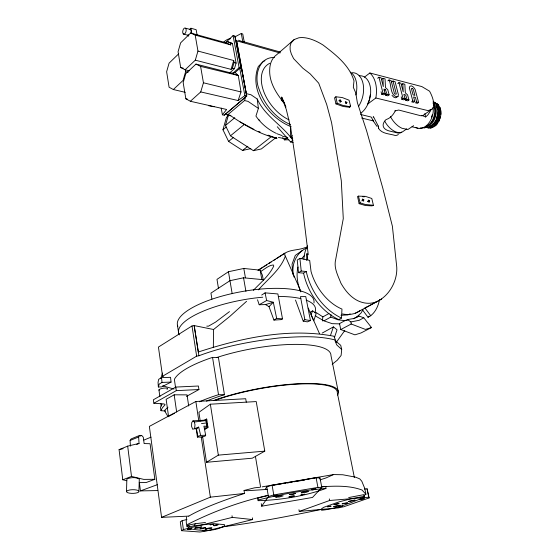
<?xml version="1.0" encoding="UTF-8"?>
<svg xmlns="http://www.w3.org/2000/svg" width="560" height="560" viewBox="0 0 560 560"><rect width="100%" height="100%" fill="white"/><g stroke="black" fill="none" stroke-linecap="round" stroke-linejoin="round"><path stroke-width="0.84" d="M213.325 347.662L213.584 329.504L229.824 316.414L246.561 301.329M206.619 426.272L204.554 429.66L207.97 427.378L206.591 422.919L206.675 419.041L204.54 420.168L192.976 420.861L191.695 422.66L191.583 426.412L192.745 429.282L198.681 427.119L200.662 435.428L205.667 435.218L203.91 426.16L206.619 426.272L206.591 422.919L205.513 420.595L204.54 420.168M126.511 491.589L127.512 490.56L130.151 489.902A6.258 1.841 -0.8 0 1 138.782 490.945A6.258 1.841 -0.8 0 1 133.588 493.353A6.258 1.841 -0.8 0 1 126.511 491.589L126.847 479.409A6.034 1.841 -0.7 0 1 127.939 478.52C131.572 477.407 135.94 477.036 139.307 479.052L138.908 491.085M430.36 109.69L430.318 111.244L427.938 114.814L425.67 116.97L421.68 115.353M186.445 517.027L186.263 522.396L186.886 526.785L187.502 524.454C213.052 511.574 240.163 501.459 268.135 495.355M292.74 138.187A56.035 34.832 51.8 0 1 290.332 137.2L290.717 126.448M440.867 114.366L440.657 109.851M306.593 260.316L306.922 253.722L308.259 254.779L301.413 198.541L290.675 127.694L286.307 109.543L281.715 97.125L281.239 99.967L284.004 102.97M341.509 318.08L341.971 309.071A42.987 28.77 59.5 0 1 311.038 271.467L309.687 260.407L299.908 258.377L297.234 260.064L298.515 272.678L303.562 273.154L306.257 271.509C310.59 291.046 323.176 309.379 341.509 318.08L338.723 319.585C320.453 310.933 307.846 292.642 303.562 273.154M438.2 113.365C437.892 118.783 434.952 124.495 429.73 126.609L430.913 126.07M437.801 112.728L437.122 116.781M163.345 376.684L162.561 376.25L158.431 347.067L191.989 325.962L194.173 325.584L198.296 352.016C241.5 337.953 288.582 327.593 333.942 336.245L336.014 341.355L340.725 345.331L341.698 349.468L341.11 355.453L337.246 360.248L332.185 364.245M315.252 315.35L316.463 316.568L323.981 320.845L330.785 317.079L331.037 314.664M306.908 247.303A44.338 28.917 53.3 0 0 305.256 247.555C298.662 250.334 290.997 249.347 284.851 253.204L284.76 255.262L285.334 256.088C280.539 269.738 267.666 279.195 258.398 289.87M268.107 495.432L257.768 498.113L258.069 500.689C280.931 500.017 304.465 496.265 325.948 488.453L325.815 486.591L321.188 486.759C334.789 486.01 349.048 485.219 362.026 490.021L365.932 494.27L363.923 495.509M194.551 428.596L194.999 424.795L194.355 422.03L192.976 420.861M322.378 321.006L322.868 316.869L328.993 313.509M363.797 199.78L363.608 201.159L362.236 200.375L362.425 199.003L363.797 199.78L361.795 200.865M437.633 115.731L437.906 113.932M191.212 33.222L190.932 28.238L196.154 29.701L197.057 34.867M369.446 99.253L370.23 94.962M437.493 116.088L437.843 114.387M392.014 95.347L393.666 97.083L395.535 97.811L398.02 96.411L398.405 94.654L395.031 81.599L393.001 81.046L391.832 81.949M379.54 299.761C378.14 306.649 374.682 314.16 368.018 317.282L362.236 309.568L355.425 313.152M440.125 118.125L440.587 116.298M439.642 116.277C438.725 120.547 436.324 124.726 432.418 126.896M276.276 137.333L261.345 148.939L253.379 150.696L230.461 135.807L225.463 125.496L228.466 114.891M250.859 148.631L242.571 150.444L228.585 141.407L222.957 129.766L226.499 117.285L229.082 115.101M437.276 118.118C438.704 114.03 438.62 109.375 436.576 105.518M185.353 69.979L185.626 71.624L183.078 80.423L173.334 89.53L169.092 87.206L166.628 71.757L169.078 63.154L178.675 53.83M185.129 69.783L195.307 60.172L197.96 51.065L195.181 35.07L190.638 33.012L180.628 42.854L178.073 51.751L180.684 67.515L185.129 69.783L189.371 70.833M190.372 101.269L200.739 91.931L203.441 82.782L200.592 66.381L195.958 64.092L185.759 73.675L183.169 82.614L185.843 98.77L190.372 101.269L226.639 109.473L222.397 114.793L224.217 115.192L246.715 96.082L236.607 40.803L235.816 40.117L234.885 36.106L233.072 35.595L225.484 42.665M158.354 386.995L159.208 384.097L162.022 382.417L171.059 382.088L170.562 377.321L161.539 377.629L158.683 379.309L158.046 382.375L158.354 386.995L161.574 386.904L171.059 382.088M195.307 60.172L231.063 69.363L233.716 60.522L197.96 51.065M231.063 69.363L232.407 68.159L234.094 62.545L233.716 60.522M229.411 73.164L234.43 68.684L236.117 63.077L232.435 43.463L227.472 41.601L226.149 42.833L190.638 33.012M436.464 117.88L436.8 116.76M225.736 114.114L227.43 115.031L244.545 100.548L245.532 97.307M246.19 95.151L246.631 93.716L250.964 94.759L257.215 99.001C264.817 115.962 281.918 124.873 292.425 139.608M257.215 99.001L258.398 108.395L255.934 116.095C260.96 123.487 268.1 129.514 276.185 133.329M160.867 378.259L162.554 373.065M349.671 107.282L350.441 105.553L349.055 100.198L342.244 97.545L335.874 96.782L334.551 97.825L335.972 103.922L343.189 106.491L349.671 107.282L350.441 105.553M200.739 91.931L238.119 100.541L241.01 91.952L238.287 75.537L235.123 72.513L231.777 73.171L195.958 64.092M334.376 337.722L337.05 329.798L333.417 326.886L322.224 333.067M330.449 335.531L333.417 326.886M369.152 100.051L367.682 104.041L375.851 98L428.064 110.635L431.998 109.207L433.657 106.883A17.71 7.721 61 0 0 429.562 91.182L421.848 86.583L369.873 72.989L364.518 77.077M436.569 119.112L437.199 117.411M431.403 117.152L432.271 114.842M436.303 119.595L436.989 117.985M312.697 310.856L311.017 314.594L313.719 320.831L316.162 313.509L312.697 310.856L310.135 312.312M165.529 411.047L160.993 410.683L162.302 407.918L165.116 404.691L164.115 403.942L153.853 403.263L153.377 399.77L175.791 387.072L198.387 386.015L198.933 389.543L186.48 396.389M346.906 102.396L346.409 103.432L345.38 102.599L345.373 101.458L346.906 102.396L345.723 103.383M436.135 119.574L435.064 121.632M438.648 121.632L439.46 119.966M161.98 404.306L160.454 407.344L160.993 410.683M364.294 496.37L363.678 497.539C350.182 503.069 336.182 508.879 321.601 510.251L321.16 509.621L321.86 508.536L323.974 507.22L339.311 501.774L352.905 498.386L364.294 496.37L363.888 494.641L348.649 497.574M194.215 525.756L213.703 523.656L224.49 524.636L224.728 525.686C214.053 532.336 199.458 530.782 187.614 528.227L188.951 526.918L194.215 525.756L195.314 523.726L205.513 522.466M373.079 117.208L373.429 116.599L378.154 125.881L378.658 128.037M363.055 309.659L360.948 313.145L356.356 317.317L353.353 318.759M205.667 435.218L205.086 436.114L201.936 437.031L197.393 437.087L197.848 436.366L200.662 435.428M265.279 489.125L266.756 486.878L272.09 485.212L316.12 477.82L319.998 477.925L321.804 487.466L312.508 497.448L261.688 506.198L261.261 503.685M130.41 446.131L130.088 440.482L138.649 436.954L139.706 435.379L141.687 435.449L143.297 437.248L144.13 443.569L150.08 443.723L154.84 479.297L146.125 482.545L139.279 482.622M130.088 440.482L131.152 438.914L139.706 435.379M261.688 506.198L268.415 496.559L273.77 494.921L317.926 487.41L321.804 487.466M435.435 121.289L433.342 123.991M336.154 342.545L344.806 330.47M433.965 123.753L434.994 122.409M437.633 123.228C435.547 126.301 431.795 128.835 427.952 127.862M340.102 99.883L339.395 100.702L340.41 101.976L341.18 101.262L340.102 99.883L338.828 100.793M319.312 478.709L319.998 477.925M432.691 124.719L433.447 123.886M434.476 125.265C440.615 119.784 442.792 106.764 434.245 102.599M434.182 122.983L432.67 124.481M294.217 39.543L291.102 42.861L290.101 46.179L290.171 50.099L291.354 53.991L293.594 58.604L302.834 68.208L310.177 73.864L318.71 83.167L326.711 104.524L331.576 122.654L341.292 180.656L343.28 218.61L335.664 259.637C333.571 267.757 338.051 275.779 340.914 283.164C344.715 289.842 349.552 296.044 356.307 299.929A42.231 30.464 81.9 0 0 376.719 301.707C389.41 295.806 397.53 280.84 396.76 267.148L392.385 226.219L382.865 188.426L366.618 130.851L357.322 102.508L355.796 92.967L353.311 87.318L353.997 80.927C349.496 65.282 335.489 54.523 323.106 45.066A38.472 18.795 42.4 0 0 298.725 37.828L294.217 39.543L276.556 54.817A38.36 23.513 52 0 0 269.717 69.188C268.933 82.166 276.297 93.394 284.011 102.858M435.344 125.797C440.265 121.198 442.463 113.435 439.775 107.114M261.688 295.057L265.069 292.859L277.893 293.951L282.513 318.892L281.008 319.641L273.931 320.075L269.017 306.663L273.308 302.26L266.637 300.503L259.203 304.745L257.516 299.789M368.018 317.282L369.124 316.155M189.812 29.351L190.932 28.238M253.393 290.318C260.603 282.688 269.213 275.646 273.77 266.007L273.315 264.929C268.492 265.37 264.726 269.101 260.729 271.488M197.848 436.366L196.518 429.226L198.681 427.119M167.958 407.169L164.822 410.186L165.025 411.6L168.14 416.745M368.424 201.992L369.656 200.816L368.291 200.074L368.158 201.383L369.516 202.125L369.656 200.816L367.409 201.67M235.123 72.513L239.736 68.369L241.556 68.845L246.715 96.082L224.217 115.192M295.498 300.062L303.212 321.118L304.85 319.655L310.443 320.593L305.76 296.597L300.454 296.639L304.85 319.655M233.324 72.849L239.12 67.69L241.129 68.208L235.816 40.117M390.411 116.55A17.136 9.814 55.6 0 0 401.975 128.275L407.89 129.507L413.595 125.678M187.376 526.351L188.916 525.021L195.314 523.726M225.463 125.496L234.773 117.712M222.957 129.766L226.198 127.064M229.488 311.612L215.6 322.091L208.467 326.179L206.773 326.13M287.847 137.417L284.585 139.902L282.73 137.788M230.461 135.807L244.517 124.285M228.585 141.407L233.163 137.676M242.571 150.444L247.849 146.265M359.128 203.686L360.15 202.881L365.246 204.449L373.408 205.289L371.798 198.471L365.365 196.357L358.463 196.126L357.56 196.497L359.128 203.686L365.477 205.534L372.036 205.87L373.408 205.289M377.657 78.26L378.966 77.224L381.052 77.791L383.278 86.576L383.012 78.33L385.077 78.89L385.476 87.598L387.786 89.705L389.137 94.829L387.814 95.837L385.742 95.298L385.175 93.093M381.703 79.352L383.012 78.33M253.379 150.696L271.698 136.374M384.125 90.601L385.399 89.6L387.058 94.29L389.137 94.829M387.877 80.878L389.039 79.968L391.083 80.528L394.338 93.163L395.073 94.15L396.354 94.087L393.001 81.046M381.059 91.728L381.703 94.255L383.019 93.24L385.112 93.779L383.929 89.124L385.399 89.6M397.775 83.559L398.937 82.663L400.946 83.216L403.207 91.861L402.843 83.727L404.845 84.273L405.342 92.855L407.596 94.934L408.954 99.974L407.778 100.849L405.776 100.331L405.181 98.196M385.112 93.779L383.789 94.794L381.703 94.255M290.332 137.2L292.334 135.674M385.742 95.298L387.058 94.29M401.674 84.623L402.843 83.727M277.277 126.749L290.612 142.009L292.964 140.224M401.226 96.831L401.87 99.323L403.046 98.441L405.062 98.959L403.865 94.374L405.244 94.787L405.986 95.788L406.952 99.449L408.954 99.974M405.062 98.959L403.886 99.841L401.87 99.323M405.776 100.331L406.952 99.449M412.804 100.968L411.628 101.843L413.609 102.354L414.792 101.486L413.581 96.936L415.436 97.426L416.64 101.969L418.614 102.48L415.086 89.32L413.476 87.129L411.376 85.834L409.878 86.282L409.332 87.787L412.804 100.968L414.792 101.486M287.392 137.837L284.585 139.902L288.883 139.776M416.64 101.969L415.464 102.837L417.431 103.341L418.614 102.48M238.119 100.541L244.881 95.641L246.715 96.082L236.607 40.803L280.063 52.99M235.074 36.792L241.29 33.474L242.753 34.034L244.314 42.322L238.511 40.236M202.573 436.45L206.507 462.294L252.273 458.199L264.782 451.136L256.228 401.576L210.364 404.201L198.905 412.328L200.214 420.945M301.966 250.719L295.288 255.423L292.047 264.201L292.761 274.267M204.631 420.448L206.675 419.041L207.97 427.378L205.303 428.813L204.631 428.057M339.969 102.102L341.18 101.262M431.998 109.207L423.969 114.751A11.018 6.167 55.8 0 1 420.693 115.731L398.727 110.04L394.933 110.908L395.479 110.432A17.003 11.193 -75.6 0 1 388.535 118.538L385.861 119.721L384.356 121.604A21.462 9.653 -14.7 0 0 389.424 131.005L398.363 133.147A10.787 6.251 55.7 0 0 401.667 132.111M406.798 128.87L403.466 131.166A15.673 9.184 55.1 0 1 384.699 121.128M263.277 280.077L262.374 275.135L260.127 270.158L243.789 268.457L228.452 271.733L216.979 279.37L218.505 288.568M258.118 270.144L284.851 253.204L276.899 258.335M274.015 260.197L275.457 259.266M335.972 103.922L337.141 103.166L342.489 105.28L349.853 106.729M258.076 270.41L263.144 267.162M264.593 266.238L266.77 264.845M268.94 263.452L271.117 262.059M186.956 519.477L182.14 520.688L180.292 521.843L181.531 530.684L199.864 532L205.513 531.202L252.623 519.568L252.336 517.846M273.931 320.075L276.668 318.374L282.513 318.892M298.515 272.678L301.21 271.026L306.257 271.509M206.507 462.294L218.337 455.133L264.782 451.136M181.531 530.684L183.393 529.564L232.274 517.391L252.623 519.568M162.561 376.25L196.651 356.16L198.919 355.761C224.868 345.989 252.343 341.103 279.797 337.876C298.046 336.686 316.743 335.384 334.677 339.843L336.735 344.89L341.698 349.468M153.853 403.263L176.309 390.649L198.933 389.543M188.692 406.007L187.033 394.87L174.167 394.807L166.131 399.294L168.56 416.451L174.454 413.294M363.797 317.779L359.268 320.271L350.917 321.937L347.473 319.564L344.96 320.663L339.521 323.589L340.753 329.553L354.914 334.845L360.997 332.962L371.504 327.544L363.797 317.779L359.016 316.085L356.356 317.317M362.236 309.568L376.719 301.7M370.804 315.812L365.008 308.077L381.675 299.026M246.281 402.164L245.7 398.727L195.853 401.485L149.359 426.398L161.581 517.356L188.783 516.117M340.753 329.553L351.218 324.009L365.428 329.413L371.504 327.544M350.154 313.824L347.872 314.93L340.928 315.252M359.016 316.085L353.92 318.493L347.473 319.564M412.685 126.462L412.034 126.763L417.9 128.254M365.932 494.27L364.728 488.376L361.802 481.25L359.765 478.884L355.6 477.169L342.734 474.754L333.599 474.565L325.871 477.995L320.04 479.871M425.761 126.497C434.084 123.718 437.759 112.504 433.853 104.93M310.443 320.593L307.37 321.874L303.212 321.118M140.133 436.086L141.687 435.449M161.581 517.356L210.364 497.161L244.531 493.43L244.048 490.476L254.534 487.83L259.749 487.277M126.805 480.725L122.773 479.766L119.07 449.645L127.68 446.131L139.048 443.436L138.649 436.954M143.92 440.069L151.053 437.157M136.703 444.395L139.048 443.436M264.908 60.76L263.291 61.397L258.328 66.5C248.647 90.545 269.003 118.041 291.032 126.658M122.773 479.766L131.502 476.427L143.724 479.388L154.84 479.297M139.342 482.363L140.434 490.903L157.437 484.645M299.257 511.413L329.616 500.493L368.802 497.238L369.096 497.952L343.903 506.716L338.226 507.906L299.257 511.413L298.949 509.719M307.104 247.898C296.142 252.035 290.255 266.266 294.091 277.123M398.02 96.411L396.676 96.873C389.795 94.759 391.678 85.141 389.039 79.968M427.84 127.68L428.715 127.407M431.823 127.015L427.371 127.575M259.203 304.745L265.503 304.577L273.308 302.26L276.668 318.374M431.438 127.344L427.119 127.652M258.146 500.024C280.357 494.396 303.121 490.308 325.948 488.453M119.07 449.645L123.137 448.679M262.206 486.843L333.599 474.565M430.255 127.995L432.649 127.484M263.809 279.748L243.537 277.795L229.957 280.693L210.945 293.118L211.911 299.075M273.791 485.184L281.96 483.777M321.958 509.299C289.093 516.215 256.081 522.592 222.754 526.827M290.458 482.447L292.166 482.132M293.867 481.81L304.78 480.018M194.887 428.953L196.308 428.729L196.518 429.226M283.661 483.525L285.355 483.273M287.056 483.021L288.757 482.769M267.148 489.398L247.436 490.714L244.048 490.476M201.474 423.626L206.591 422.919M345.73 320.565L347.27 320.355M194.355 422.03L205.513 420.595M230.482 38.766L228.977 38.892A23.611 12.943 -77.1 0 0 223.776 42.056M364.371 489.02L367.08 488.81L369.096 497.952M140.434 490.903L157.773 490.56M199.43 401.793A84.007 19.096 -10.5 0 1 218.512 394.688L224.448 394.716L218.435 357.574L212.548 357.378A82.985 21.511 -10.4 0 0 174.377 379.4L175.616 387.947M339.696 323.869L332.143 323.666L323.981 320.845M362.684 196.735L364.392 196.812M274.442 57.484C258.377 56.882 253.799 76.937 259.07 89.208C264.313 104.412 275.45 118.062 290.36 124.537M344.96 320.663L337.988 319.795L330.785 317.079M420.175 127.995C432.019 128.849 438.116 112.112 432.992 102.886M214.081 106.75L208.544 105.686M278.425 137.445L285.887 138.838M191.87 33.656L191.31 30.394L190.575 29.498L184.667 28A3.185 1.631 -77 0 0 182.756 32.746L183.274 33.964L188.825 35.567M213.584 329.504L194.173 325.584L198.919 355.761M183.274 33.964L184.205 34.16A3.185 1.631 -77 0 0 186.123 29.4L185.598 28.189M290.612 142.009L293.111 142.534M424.109 127.729L424.858 127.89M227.43 115.031L230.853 115.787M427.518 127.624L428.911 127.939M185.843 98.77L187.516 99.162M244.545 100.548L247.982 101.36L258.398 108.395M173.334 89.53L185.255 92.33M282.401 136.157L286.79 137.2M360.57 114.464L371.168 117.061L373.373 120.911L361.627 118.034M200.592 66.381L238.287 75.537L231.777 73.171M203.441 82.782L241.01 91.952M180.684 67.515L183.225 68.152M185.626 71.624L188.167 72.261M162.722 385.819L173.999 389.053M232.407 68.159L234.43 68.684M234.094 62.545L236.117 63.077M434.224 102.473L437.843 104.293L440.216 108.164M195.181 35.07L230.797 44.898L230.426 42.903L227.472 41.601M230.426 42.903L232.435 43.463M243.593 41.727L280.511 52.108M433.531 102.263L436.009 103.285L438.039 105.308M276.955 133.735L281.89 135.485M268.065 135.142L276.976 138.355C259.623 134.239 244.146 124.964 229.579 114.989M253.939 129.395L240.107 121.94M258.573 131.39L260.113 132.055M226.149 42.833L230.797 44.898M258.363 119.574L259.833 120.386M265.503 304.577L269.017 306.663M433.104 101.612L435.393 103.537M315.714 312.263L322.868 316.869M436.758 103.425L438.816 105.371M433.839 101.85L434.469 102.417M435.813 104.454C441.924 110.348 439.173 121.716 432.278 125.867A12.936 8.96 -73.3 0 1 429.646 126.749M373.373 120.911L372.372 119.637L376.915 126.322M437.052 106.624L436.373 105.371L437.745 109.928M436.394 106.169L437.059 107.45M436.737 106.547L437.598 108.969M281.715 97.125L284.207 102.648M285.334 256.088L300.832 291.284M308.224 308.084L319.501 333.683M284.564 103.432L285.957 107.198M436.947 106.491L437.227 107.443M398.937 82.663L403.046 98.441M424.83 113.687L425.67 116.97M378.966 77.224L383.019 93.24M358.463 196.126L360.15 202.881M437.689 108.122L438.011 109.69M367.08 488.81L368.802 497.238M265.069 292.859L266.637 300.503M338.415 392.504L330.96 355.551A76.846 19.95 -10.4 0 0 292.852 344.407A76.846 19.95 -10.4 0 0 216.734 357.532M354.361 477.463L337.302 392.721A76.706 17.29 -10.6 0 0 294.896 384.258A76.706 17.29 -10.6 0 0 214.83 400.449M335.874 96.782L337.141 103.166M378.154 125.881L378.672 128.548C382.172 134.001 389.55 133.644 395.045 135.436A10.752 6.265 55.7 0 0 398.349 134.4M329.308 498.911L329.616 500.493M234.885 36.106L240.947 68.166M239.736 68.369L244.881 95.641M233.072 35.595L239.12 67.69M316.12 477.82L317.926 487.41M241.29 33.474L242.83 41.895M260.127 270.158L261.8 279.335M221.2 108.094L222.397 114.793M243.789 268.457L245.434 277.753M243.537 277.795L245.924 291.354M272.09 485.212L273.77 494.921M266.756 486.878L268.415 496.559M228.452 271.733L232.127 293.412M188.097 34.671L188.37 36.26M255.402 456.267L260.617 487.186M257.768 498.113L257.887 498.827M212.548 357.378L218.512 394.688M232.015 515.76L232.274 517.391M210.364 404.201L218.337 455.133M191.989 325.962L196.651 356.16M195.853 401.485L198.73 420.448M201.215 436.828L210.364 497.161M433.132 107.45C433.881 113.302 431.914 119.455 428.134 123.963A16.044 11.088 -74.4 0 1 415.982 127.547M177.464 325.241L178.626 333.074M350.917 321.937L351.218 324.009M175.791 387.072L176.309 390.649M174.167 394.807L176.666 412.111M182.14 520.688L183.393 529.564M158.942 389.886L159.887 396.683M160.839 403.48L161.196 406.035M306.922 253.722L307.741 259.721M196.308 428.729L197.393 437.087M127.68 446.131L131.502 476.427M299.908 258.377L301.21 271.026M439.824 109.858L440.055 112.476M161.539 377.629L162.022 382.417M188.916 525.021L188.951 526.918M437.913 110.796L437.941 112.455M308.021 478.856A79.093 11.389 -11 0 1 314.153 478.135M206.472 401.114A77.812 17.682 -10.5 0 1 224.448 394.716M213.521 400.547A77.861 17.556 -10.6 0 1 299.754 383.663A77.861 17.556 -10.6 0 1 337.589 395.108M188.783 516.117A205.471 27.139 -11.7 0 1 244.531 493.43M159.187 390.348A4.41 1.113 -9.1 0 1 163.716 388.157A4.41 1.113 -9.1 0 1 166.992 389.382M300.727 291.893A36.939 25.277 59.8 0 1 297.955 267.057M301.854 258.51A36.939 25.277 59.8 0 1 304.64 255.535M360.031 310.66A42.756 28.805 59.5 0 1 342.454 313.95M303.87 259.126A42.756 28.805 59.5 0 1 307.531 245.861M366.289 307.125A42.987 28.77 59.5 0 1 365.008 308.077M350.392 72.121A21.504 13.608 -75.7 0 1 355.873 94.99M288.981 119.833A34.825 21.651 51.8 0 1 263.305 90.321A34.825 21.651 51.8 0 1 269.864 63.252M369.873 72.989A27.23 17.549 -75.5 0 1 375.851 98M352.352 72.702A21.378 13.636 -75.6 0 1 363.181 84.203A21.378 13.636 -75.6 0 1 358.631 106.274M359.156 75.768A20.349 13.09 -75.5 0 1 370.657 90.139A20.349 13.09 -75.5 0 1 360.878 113.183M433.615 102.655A14.196 9.856 -74.3 0 1 434.889 118.405A14.196 9.856 -74.3 0 1 423.794 127.743M177.8 326.312A69.349 21.525 -10.1 0 1 243.383 291.326A69.349 21.525 -10.1 0 1 313.95 303.002M306.18 300.181A69.545 21.091 -10.1 0 1 314.853 312.711M179.312 334.873A69.545 21.091 -10.1 0 1 262.759 297.206M278.313 296.471A69.545 21.091 -10.1 0 1 300.825 298.599M276.017 496.832L275.681 497.245L279.461 496.993L283.213 495.838L281.169 495.565L276.017 496.832M304.703 494.249L301 494.956L304.703 494.249M315.889 488.894C310.618 491.281 309.827 488.775 315.889 488.894M330.974 506.149L327.677 506.814L330.974 506.149M338.961 503.601L333.998 504.602L338.961 503.601M342.587 506.149L338.541 506.961L342.587 506.149M364.203 498.596L360.073 499.429L364.203 498.596M205.674 528.787L205.219 529.165L212.016 528.003L209.783 527.835L205.674 528.787M340.172 505.309L335.769 506.639L333.599 506.625L336.749 505.61L340.172 505.309M354.97 500.122L350.455 501.487L348.299 501.452L351.54 500.409L354.97 500.122M295.638 493.346L293.132 494.382L289.31 494.571L295.638 493.346M302.127 492.24L301.147 492.905L305.837 492.436L308.777 491.33L305.158 491.435L302.127 492.24M195.566 527.744L194.6 528.332L197.862 528.136L201.677 526.918L195.566 527.744M205.646 527.653L203.196 528.514L199.808 528.822L203.098 527.772L205.646 527.653M187.516 529.347C188.412 530.495 196.196 527.317 187.516 529.347M210.126 524.776L213.297 524.356L210.126 524.776M203.14 530.523C204.274 531.566 210.945 528.759 203.14 530.523M213.395 525.434C214.235 526.848 223.643 523.019 213.395 525.434M343.336 503.37L342.041 503.916L347.648 502.88L343.336 503.37M412.524 88.501L411.397 88.557L413.042 94.892L414.89 95.382L413.329 89.502L412.524 88.501M274.183 496.335A2.429 0.35 -11 0 0 278.222 495.432A2.429 0.35 -11 0 0 275.422 495.509A2.429 0.35 -11 0 0 274.183 496.335M289.576 497.077A2.842 0.399 -11.1 0 0 294.301 496.027A2.842 0.399 -11.1 0 0 291.081 496.118A2.842 0.399 -11.1 0 0 289.576 497.077"/></g></svg>
